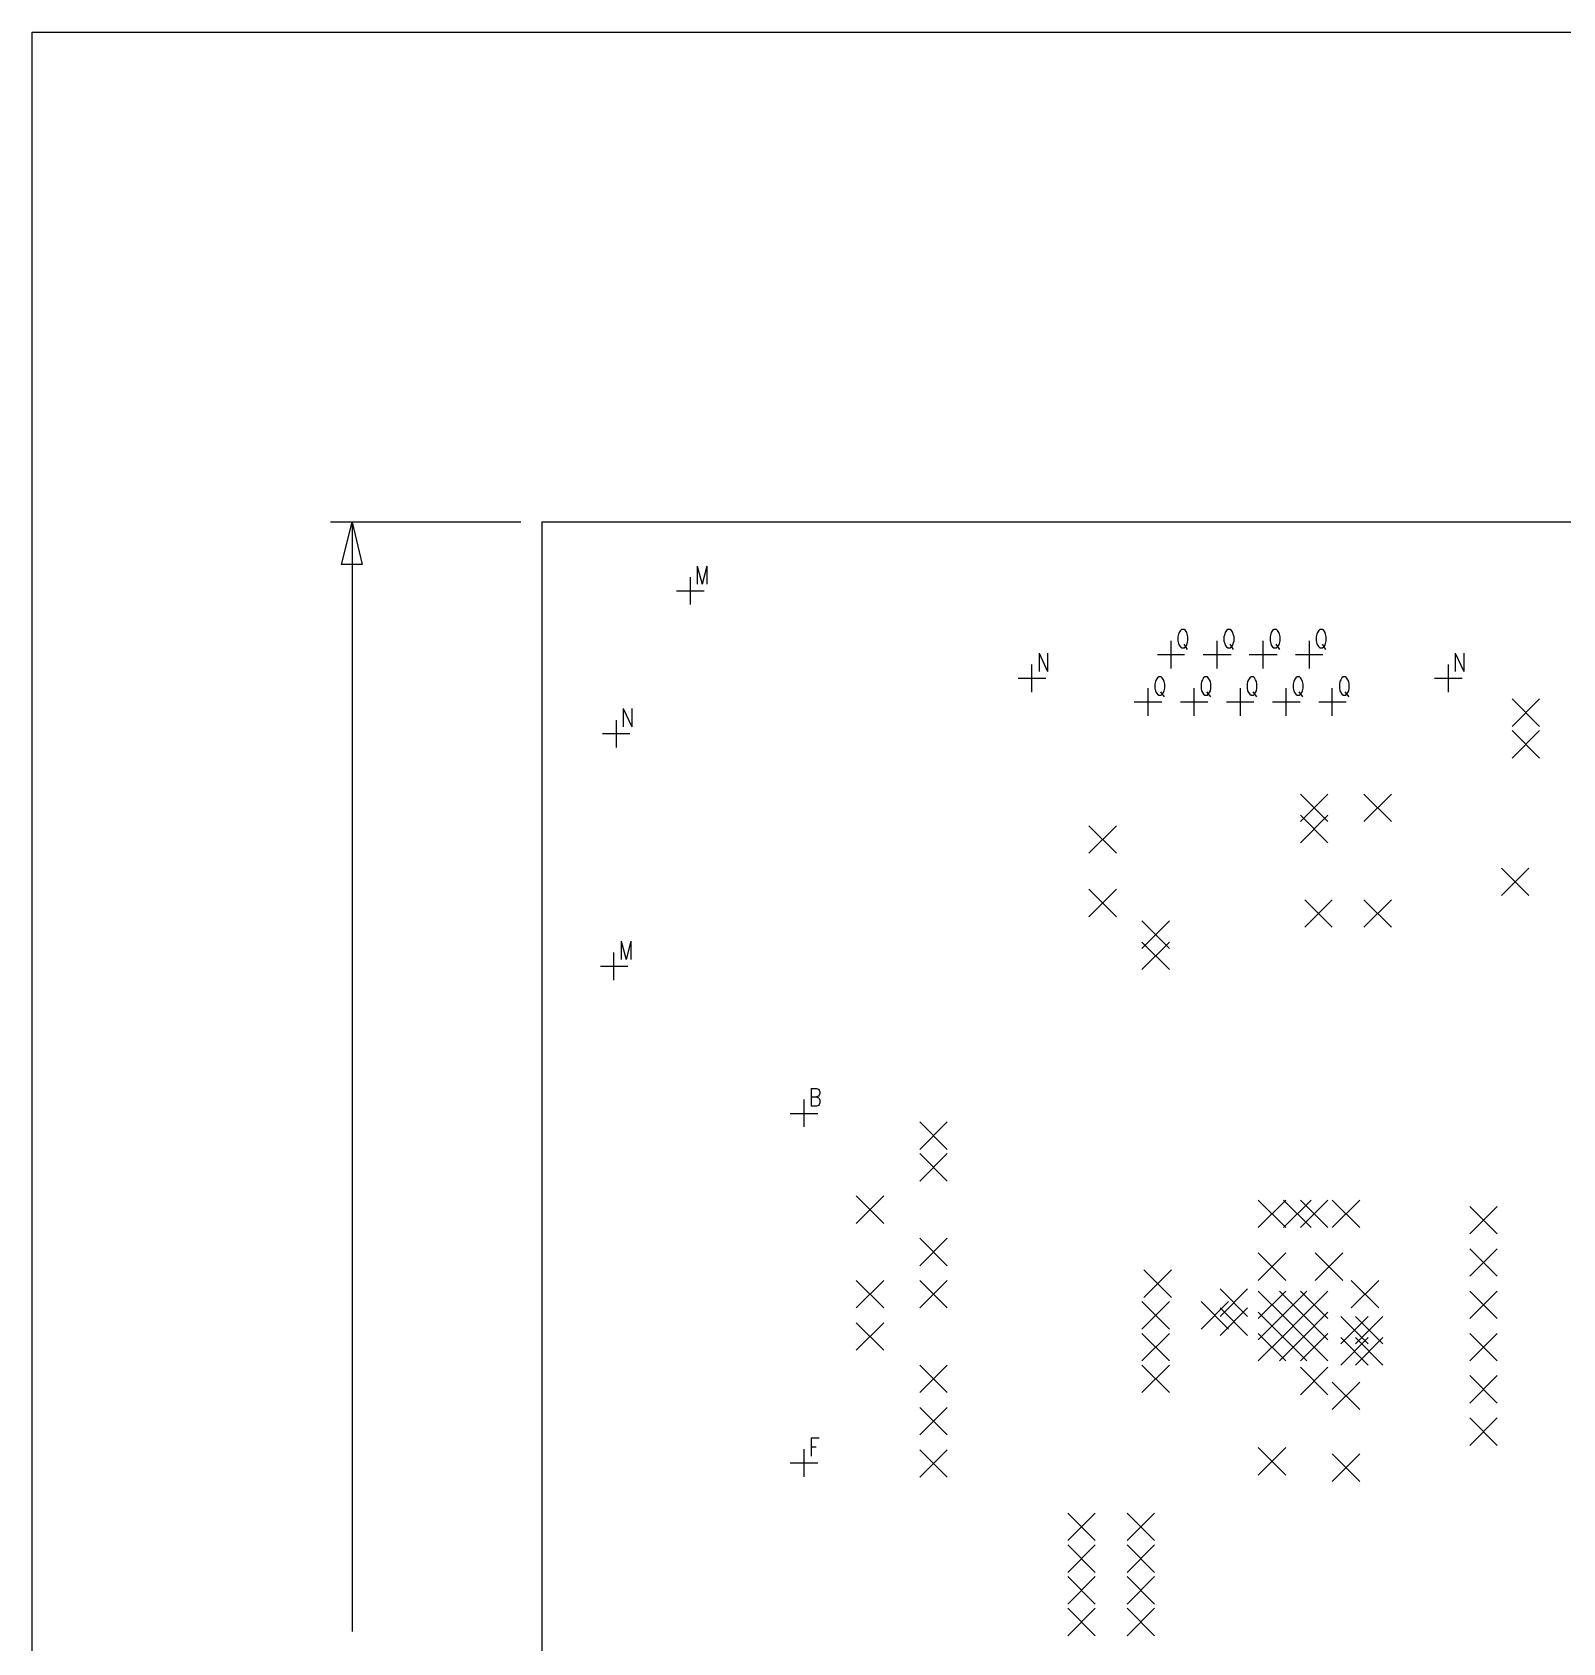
# Model space of a CAD drawing. Extents: x 11.9 to 28.1, y 10.8 to 21.2.
# Drawn here: x 11.892 to 15.51, y 17.392 to 21.199 of the extents above; entities that cross this region are included whole.
import ezdxf

# ---------------------------------------------------------------- set-up
doc = ezdxf.new("R2010")
doc.units = 0
doc.header["$MEASUREMENT"] = 0
doc.layers.add('LAYNR1', color=2, linetype='Continuous')

msp = doc.modelspace()

# ---------------------------------------------------------------- linework, layer by layer
at = {"layer": 'LAYNR1', "color": 7}
for points in [[(11.892, 21.199), (28.093, 21.199)], [(11.892, 10.799), (11.892, 21.199)], [(13.047, 20.041), (12.597, 20.041)], [(12.623, 19.941), (12.648, 20.041)], [(12.648, 20.041), (12.648, 17.418)], [(12.648, 20.041), (12.672, 19.941)], [(23.448, 20.041), (13.097, 20.041)], [(13.097, 20.041), (13.097, 14.641)], [(13.097, 20.041), (13.098, 20.041)], [(12.672, 19.941), (12.623, 19.941)], [(13.464, 19.937), (13.464, 19.894)], [(13.464, 19.937), (13.476, 19.894)], [(13.487, 19.937), (13.476, 19.894)], [(13.487, 19.937), (13.487, 19.894)], [(13.415, 19.878), (13.48, 19.878)], [(13.448, 19.846), (13.448, 19.911)], [(14.602, 19.776), (14.6, 19.77), (14.6, 19.76)], [(14.609, 19.787), (14.606, 19.785), (14.603, 19.78), (14.602, 19.776)], [(14.622, 19.776), (14.621, 19.78), (14.618, 19.785), (14.615, 19.787), (14.609, 19.787)], [(14.624, 19.76), (14.624, 19.77), (14.622, 19.776)], [(14.711, 19.776), (14.709, 19.77), (14.709, 19.76)], [(14.718, 19.787), (14.715, 19.785), (14.712, 19.78), (14.711, 19.776)], [(14.731, 19.776), (14.73, 19.78), (14.727, 19.785), (14.724, 19.787), (14.718, 19.787)], [(14.733, 19.76), (14.733, 19.77), (14.731, 19.776)], [(14.82, 19.776), (14.818, 19.77), (14.818, 19.76)], [(14.827, 19.787), (14.824, 19.785), (14.821, 19.78), (14.82, 19.776)], [(14.84, 19.776), (14.839, 19.78), (14.836, 19.785), (14.833, 19.787), (14.827, 19.787)], [(14.842, 19.76), (14.842, 19.77), (14.84, 19.776)], [(14.929, 19.776), (14.927, 19.77), (14.927, 19.76)], [(14.936, 19.787), (14.933, 19.785), (14.93, 19.78), (14.929, 19.776)], [(14.949, 19.776), (14.948, 19.78), (14.945, 19.785), (14.942, 19.787), (14.936, 19.787)], [(14.951, 19.76), (14.951, 19.77), (14.949, 19.776)], [(14.272, 19.731), (14.272, 19.688)], [(14.272, 19.731), (14.292, 19.688)], [(14.292, 19.731), (14.292, 19.688)], [(14.552, 19.728), (14.616, 19.728)], [(14.584, 19.695), (14.584, 19.76)], [(14.6, 19.76), (14.602, 19.754), (14.603, 19.75), (14.606, 19.746), (14.609, 19.744)], [(14.609, 19.744), (14.615, 19.744)], [(14.614, 19.752), (14.622, 19.74)], [(14.615, 19.744), (14.618, 19.746), (14.621, 19.75), (14.622, 19.754), (14.624, 19.76)], [(14.66, 19.728), (14.726, 19.728)], [(14.693, 19.695), (14.693, 19.76)], [(14.709, 19.76), (14.711, 19.754), (14.712, 19.75), (14.715, 19.746), (14.718, 19.744)], [(14.718, 19.744), (14.724, 19.744)], [(14.723, 19.752), (14.731, 19.74)], [(14.724, 19.744), (14.727, 19.746), (14.73, 19.75), (14.731, 19.754), (14.733, 19.76)], [(14.769, 19.728), (14.835, 19.728)], [(14.802, 19.695), (14.802, 19.76)], [(14.818, 19.76), (14.82, 19.754), (14.821, 19.75), (14.824, 19.746), (14.827, 19.744)], [(14.827, 19.744), (14.833, 19.744)], [(14.832, 19.752), (14.84, 19.74)], [(14.833, 19.744), (14.836, 19.746), (14.839, 19.75), (14.84, 19.754), (14.842, 19.76)], [(14.878, 19.728), (14.943, 19.728)], [(14.911, 19.695), (14.911, 19.76)], [(14.927, 19.76), (14.929, 19.754), (14.93, 19.75), (14.933, 19.746), (14.936, 19.744)], [(14.936, 19.744), (14.942, 19.744)], [(14.941, 19.752), (14.949, 19.74)], [(14.942, 19.744), (14.945, 19.746), (14.948, 19.75), (14.949, 19.754), (14.951, 19.76)], [(15.256, 19.731), (15.256, 19.688)], [(15.256, 19.731), (15.276, 19.688)], [(15.276, 19.731), (15.276, 19.688)], [(14.255, 19.639), (14.255, 19.704)], [(15.24, 19.639), (15.24, 19.704)], [(14.223, 19.672), (14.288, 19.672)], [(14.53, 19.583), (14.53, 19.648)], [(14.547, 19.664), (14.546, 19.658), (14.546, 19.648)], [(14.546, 19.648), (14.547, 19.642), (14.549, 19.638), (14.552, 19.634), (14.555, 19.632)], [(14.555, 19.675), (14.552, 19.673), (14.549, 19.668), (14.547, 19.664)], [(14.568, 19.664), (14.566, 19.668), (14.563, 19.673), (14.561, 19.675), (14.555, 19.675)], [(14.561, 19.632), (14.563, 19.634), (14.566, 19.638), (14.568, 19.642), (14.569, 19.648)], [(14.569, 19.648), (14.569, 19.658), (14.568, 19.664)], [(14.639, 19.583), (14.639, 19.648)], [(14.656, 19.664), (14.655, 19.658), (14.655, 19.648)], [(14.655, 19.648), (14.656, 19.642), (14.658, 19.638), (14.661, 19.634), (14.664, 19.632)], [(14.664, 19.675), (14.661, 19.673), (14.658, 19.668), (14.656, 19.664)], [(14.677, 19.664), (14.675, 19.668), (14.672, 19.673), (14.67, 19.675), (14.664, 19.675)], [(14.67, 19.632), (14.672, 19.634), (14.675, 19.638), (14.677, 19.642), (14.678, 19.648)], [(14.678, 19.648), (14.678, 19.658), (14.677, 19.664)], [(14.748, 19.583), (14.748, 19.648)], [(14.765, 19.664), (14.764, 19.658), (14.764, 19.648)], [(14.764, 19.648), (14.765, 19.642), (14.767, 19.638), (14.77, 19.634), (14.773, 19.632)], [(14.773, 19.675), (14.77, 19.673), (14.767, 19.668), (14.765, 19.664)], [(14.786, 19.664), (14.784, 19.668), (14.781, 19.673), (14.779, 19.675), (14.773, 19.675)], [(14.779, 19.632), (14.781, 19.634), (14.784, 19.638), (14.786, 19.642), (14.787, 19.648)], [(14.787, 19.648), (14.787, 19.658), (14.786, 19.664)], [(14.856, 19.583), (14.856, 19.648)], [(14.874, 19.664), (14.873, 19.658), (14.873, 19.648)], [(14.873, 19.648), (14.874, 19.642), (14.876, 19.638), (14.879, 19.634), (14.882, 19.632)], [(14.882, 19.675), (14.879, 19.673), (14.876, 19.668), (14.874, 19.664)], [(14.895, 19.664), (14.893, 19.668), (14.89, 19.673), (14.888, 19.675), (14.882, 19.675)], [(14.888, 19.632), (14.89, 19.634), (14.893, 19.638), (14.895, 19.642), (14.896, 19.648)], [(14.896, 19.648), (14.896, 19.658), (14.895, 19.664)], [(14.965, 19.583), (14.965, 19.648)], [(14.983, 19.664), (14.982, 19.658), (14.982, 19.648)], [(14.982, 19.648), (14.983, 19.642), (14.985, 19.638), (14.988, 19.634), (14.991, 19.632)], [(14.991, 19.675), (14.988, 19.673), (14.985, 19.668), (14.983, 19.664)], [(15.004, 19.664), (15.002, 19.668), (14.999, 19.673), (14.997, 19.675), (14.991, 19.675)], [(14.997, 19.632), (14.999, 19.634), (15.002, 19.638), (15.004, 19.642), (15.005, 19.648)], [(15.005, 19.648), (15.005, 19.658), (15.004, 19.664)], [(15.207, 19.672), (15.272, 19.672)], [(14.497, 19.616), (14.562, 19.616)], [(14.555, 19.632), (14.561, 19.632)], [(14.559, 19.64), (14.568, 19.628)], [(14.606, 19.616), (14.671, 19.616)], [(14.664, 19.632), (14.67, 19.632)], [(14.668, 19.64), (14.677, 19.628)], [(14.715, 19.616), (14.78, 19.616)], [(14.773, 19.632), (14.779, 19.632)], [(14.777, 19.64), (14.786, 19.628)], [(14.824, 19.616), (14.889, 19.616)], [(14.882, 19.632), (14.888, 19.632)], [(14.886, 19.64), (14.895, 19.628)], [(14.933, 19.616), (14.998, 19.616)], [(14.991, 19.632), (14.997, 19.632)], [(14.995, 19.64), (15.004, 19.628)], [(15.39, 19.558), (15.455, 19.623)], [(15.39, 19.623), (15.455, 19.558)], [(13.273, 19.508), (13.273, 19.573)], [(13.289, 19.6), (13.289, 19.557)], [(13.289, 19.6), (13.309, 19.557)], [(13.309, 19.6), (13.309, 19.557)], [(13.24, 19.541), (13.305, 19.541)], [(15.39, 19.483), (15.455, 19.548)], [(15.39, 19.548), (15.455, 19.483)], [(14.89, 19.333), (14.955, 19.398)], [(14.89, 19.398), (14.955, 19.333)], [(15.04, 19.333), (15.105, 19.398)], [(15.04, 19.398), (15.105, 19.333)], [(14.89, 19.283), (14.955, 19.348)], [(14.89, 19.348), (14.955, 19.283)], [(14.39, 19.258), (14.455, 19.323)], [(14.39, 19.323), (14.455, 19.258)], [(15.365, 19.158), (15.43, 19.223)], [(15.365, 19.223), (15.43, 19.158)], [(14.39, 19.108), (14.455, 19.173)], [(14.39, 19.173), (14.455, 19.108)], [(14.9, 19.083), (14.965, 19.148)], [(14.9, 19.148), (14.965, 19.083)], [(15.04, 19.083), (15.105, 19.148)], [(15.04, 19.148), (15.105, 19.083)], [(14.515, 19.033), (14.58, 19.098)], [(14.515, 19.098), (14.58, 19.033)], [(13.284, 19.05), (13.284, 19.007)], [(13.284, 19.05), (13.296, 19.007)], [(13.307, 19.05), (13.296, 19.007)], [(13.307, 19.05), (13.307, 19.007)], [(14.515, 18.983), (14.58, 19.048)], [(14.515, 19.048), (14.58, 18.983)], [(13.267, 18.958), (13.267, 19.023)], [(13.235, 18.991), (13.3, 18.991)], [(13.733, 18.702), (13.733, 18.66)], [(13.733, 18.702), (13.746, 18.702), (13.751, 18.7), (13.752, 18.698), (13.754, 18.694), (13.754, 18.69), (13.752, 18.686), (13.751, 18.684), (13.746, 18.682)], [(13.717, 18.611), (13.717, 18.676)], [(13.733, 18.682), (13.746, 18.682), (13.751, 18.68), (13.752, 18.678), (13.754, 18.674), (13.754, 18.668), (13.752, 18.664), (13.751, 18.662), (13.746, 18.66)], [(13.746, 18.66), (13.733, 18.66)], [(13.684, 18.643), (13.749, 18.643)], [(13.99, 18.558), (14.055, 18.623)], [(13.99, 18.623), (14.055, 18.558)], [(13.99, 18.483), (14.055, 18.548)], [(13.99, 18.548), (14.055, 18.483)], [(13.84, 18.383), (13.905, 18.448)], [(13.84, 18.448), (13.905, 18.383)], [(14.79, 18.373), (14.855, 18.438)], [(14.79, 18.438), (14.855, 18.373)], [(14.85, 18.373), (14.915, 18.438)], [(14.85, 18.438), (14.915, 18.373)], [(14.89, 18.373), (14.955, 18.438)], [(14.89, 18.438), (14.955, 18.373)], [(14.965, 18.373), (15.03, 18.438)], [(14.965, 18.438), (15.03, 18.373)], [(15.29, 18.358), (15.355, 18.423)], [(15.29, 18.423), (15.355, 18.358)], [(13.99, 18.283), (14.055, 18.348)], [(13.99, 18.348), (14.055, 18.283)], [(15.29, 18.258), (15.355, 18.323)], [(15.29, 18.323), (15.355, 18.258)], [(14.79, 18.248), (14.855, 18.313)], [(14.79, 18.313), (14.855, 18.248)], [(14.925, 18.248), (14.99, 18.313)], [(14.925, 18.313), (14.99, 18.248)], [(13.84, 18.183), (13.905, 18.248)], [(13.84, 18.248), (13.905, 18.183)], [(13.99, 18.183), (14.055, 18.248)], [(13.99, 18.248), (14.055, 18.183)], [(14.52, 18.208), (14.585, 18.273)], [(14.52, 18.273), (14.585, 18.208)], [(15.01, 18.183), (15.075, 18.248)], [(15.01, 18.248), (15.075, 18.183)], [(14.7, 18.163), (14.765, 18.228)], [(14.7, 18.228), (14.765, 18.163)], [(14.79, 18.158), (14.855, 18.223)], [(14.79, 18.223), (14.855, 18.158)], [(14.84, 18.158), (14.905, 18.223)], [(14.84, 18.223), (14.905, 18.158)], [(14.89, 18.158), (14.955, 18.223)], [(14.89, 18.223), (14.955, 18.158)], [(15.29, 18.158), (15.355, 18.223)], [(15.29, 18.223), (15.355, 18.158)], [(14.515, 18.133), (14.58, 18.198)], [(14.515, 18.198), (14.58, 18.133)], [(14.655, 18.133), (14.72, 18.198)], [(14.655, 18.198), (14.72, 18.133)], [(14.7, 18.118), (14.765, 18.183)], [(14.7, 18.183), (14.765, 18.118)], [(14.79, 18.108), (14.855, 18.173)], [(14.79, 18.173), (14.855, 18.108)], [(14.84, 18.108), (14.905, 18.173)], [(14.84, 18.173), (14.905, 18.108)], [(14.89, 18.108), (14.955, 18.173)], [(14.89, 18.173), (14.955, 18.108)], [(14.985, 18.098), (15.05, 18.163)], [(14.985, 18.163), (15.05, 18.098)], [(15.02, 18.098), (15.085, 18.163)], [(15.02, 18.163), (15.085, 18.098)], [(13.84, 18.083), (13.905, 18.148)], [(13.84, 18.148), (13.905, 18.083)], [(14.515, 18.058), (14.58, 18.123)], [(14.515, 18.123), (14.58, 18.058)], [(14.79, 18.058), (14.855, 18.123)], [(14.79, 18.123), (14.855, 18.058)], [(14.84, 18.058), (14.905, 18.123)], [(14.84, 18.123), (14.905, 18.058)], [(14.89, 18.058), (14.955, 18.123)], [(14.89, 18.123), (14.955, 18.058)], [(14.985, 18.048), (15.05, 18.113)], [(14.985, 18.113), (15.05, 18.048)], [(15.02, 18.048), (15.085, 18.113)], [(15.02, 18.113), (15.085, 18.048)], [(15.29, 18.058), (15.355, 18.123)], [(15.29, 18.123), (15.355, 18.058)], [(13.99, 17.983), (14.055, 18.048)], [(13.99, 18.048), (14.055, 17.983)], [(14.515, 17.983), (14.58, 18.048)], [(14.515, 18.048), (14.58, 17.983)], [(14.89, 17.978), (14.955, 18.043)], [(14.89, 18.043), (14.955, 17.978)], [(15.29, 17.958), (15.355, 18.023)], [(15.29, 18.023), (15.355, 17.958)], [(14.965, 17.943), (15.03, 18.008)], [(14.965, 18.008), (15.03, 17.943)], [(13.99, 17.883), (14.055, 17.948)], [(13.99, 17.948), (14.055, 17.883)], [(15.29, 17.858), (15.355, 17.923)], [(15.29, 17.923), (15.355, 17.858)], [(13.733, 17.876), (13.733, 17.833)], [(13.733, 17.876), (13.752, 17.876)], [(13.717, 17.784), (13.717, 17.849)], [(13.733, 17.855), (13.745, 17.855)], [(13.99, 17.783), (14.055, 17.848)], [(13.99, 17.848), (14.055, 17.783)], [(14.79, 17.788), (14.855, 17.853)], [(14.79, 17.853), (14.855, 17.788)], [(14.965, 17.773), (15.03, 17.838)], [(14.965, 17.838), (15.03, 17.773)], [(13.684, 17.817), (13.749, 17.817)], [(14.34, 17.633), (14.405, 17.698)], [(14.34, 17.698), (14.405, 17.633)], [(14.48, 17.633), (14.545, 17.698)], [(14.48, 17.698), (14.545, 17.633)], [(14.34, 17.558), (14.405, 17.623)], [(14.34, 17.623), (14.405, 17.558)], [(14.48, 17.558), (14.545, 17.623)], [(14.48, 17.623), (14.545, 17.558)], [(14.34, 17.483), (14.405, 17.548)], [(14.34, 17.548), (14.405, 17.483)], [(14.48, 17.483), (14.545, 17.548)], [(14.48, 17.548), (14.545, 17.483)], [(14.34, 17.408), (14.405, 17.473)], [(14.34, 17.473), (14.405, 17.408)], [(14.48, 17.408), (14.545, 17.473)], [(14.48, 17.473), (14.545, 17.408)]]:
    msp.add_lwpolyline(points, dxfattribs=at)

doc.saveas('drawing.dxf')
